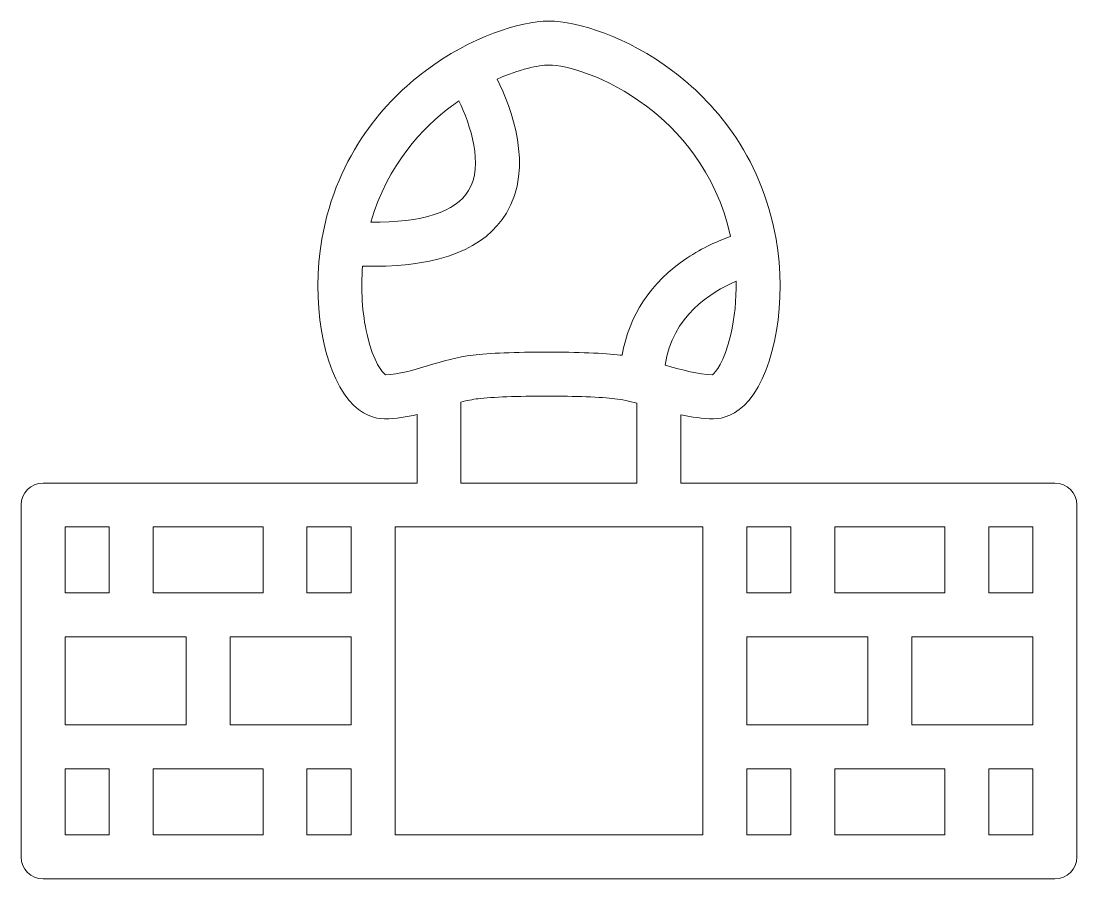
# Model space of a CAD drawing. Header units: millimetres. Extents: x -561 to 595, y -2347 to -7.
# Drawn here: x -422.1 to -266.9, y -2346.8 to -2220.7 of the extents above; entities that cross this region are included whole.
import ezdxf

# ---------------------------------------------------------------- set-up
doc = ezdxf.new("R2010")
doc.units = ezdxf.units.MM
doc.header["$MEASUREMENT"] = 0
doc.layers.add('Calque 1', color=7, linetype='Continuous', lineweight=0)

msp = doc.modelspace()

# ---------------------------------------------------------------- linework, layer by layer
at = {"layer": 'Calque 1'}
for points, knots in [([(-266.93, -2291.82), (-266.93, -2290.05), (-268.38, -2288.6), (-270.16, -2288.6), (-270.16, -2288.6), (-270.17, -2288.6), (-270.17, -2288.6), (-270.17, -2288.6), (-325.11, -2288.6), (-325.11, -2288.6), (-325.11, -2288.6), (-325.11, -2278.57), (-325.11, -2278.57), (-323.54, -2278.91), (-321.95, -2279.16), (-320.34, -2279.16), (-319, -2279.16), (-317, -2278.68), (-315.11, -2276.43), (-311.25, -2271.83), (-309.55, -2261.66), (-311.13, -2252.77), (-313.39, -2240.07), (-320.62, -2232.32), (-326.31, -2228.05), (-333.01, -2223), (-340.28, -2220.73), (-344.52, -2220.72), (-348.74, -2220.73), (-356, -2223), (-362.71, -2228.05), (-368.39, -2232.32), (-375.63, -2240.07), (-377.89, -2252.77), (-377.89, -2252.77), (-377.89, -2252.78), (-377.89, -2252.78), (-379.47, -2261.67), (-377.76, -2271.83), (-373.91, -2276.43), (-372.02, -2278.68), (-370.02, -2279.16), (-368.67, -2279.16), (-367.01, -2279.16), (-365.43, -2278.9), (-363.9, -2278.53), (-363.9, -2278.53), (-363.9, -2288.6), (-363.9, -2288.6), (-363.9, -2288.6), (-418.85, -2288.6), (-418.85, -2288.6), (-420.63, -2288.6), (-422.08, -2290.04), (-422.08, -2291.82), (-422.08, -2291.82), (-422.08, -2343.55), (-422.08, -2343.55), (-422.08, -2345.33), (-420.63, -2346.78), (-418.85, -2346.78), (-418.85, -2346.78), (-270.16, -2346.78), (-270.16, -2346.78), (-268.38, -2346.78), (-266.93, -2345.33), (-266.93, -2343.55), (-266.93, -2343.55), (-266.93, -2291.82), (-266.93, -2291.82)], [0, 0, 0, 0, 1, 1, 1, 2, 2, 2, 3, 3, 3, 4, 4, 4, 5, 5, 5, 6, 6, 6, 7, 7, 7, 8, 8, 8, 9, 9, 9, 10, 10, 10, 11, 11, 11, 12, 12, 12, 13, 13, 13, 14, 14, 14, 15, 15, 15, 16, 16, 16, 17, 17, 17, 18, 18, 18, 19, 19, 19, 20, 20, 20, 21, 21, 21, 22, 22, 22, 23, 23, 23, 23]), ([(-368.53, -2272.69), (-368.95, -2272.41), (-370.29, -2270.89), (-371.23, -2266.79), (-371.23, -2266.79), (-371.24, -2266.79), (-371.24, -2266.79), (-371.96, -2263.65), (-372.18, -2260.1), (-371.89, -2256.71), (-371.35, -2256.73), (-370.82, -2256.74), (-370.31, -2256.74), (-360.46, -2256.74), (-353.9, -2254.13), (-350.77, -2248.95), (-346.69, -2242.18), (-350.07, -2233.36), (-352.11, -2229.24), (-348.84, -2227.79), (-346.06, -2227.19), (-344.52, -2227.18), (-341.98, -2227.19), (-336.06, -2228.8), (-330.19, -2233.21), (-325.67, -2236.61), (-319.98, -2242.64), (-317.81, -2252.36), (-319.58, -2252.99), (-321.92, -2254), (-324.25, -2255.56), (-329.53, -2259.09), (-332.77, -2263.98), (-333.75, -2269.83), (-333.85, -2269.82), (-333.95, -2269.8), (-334.05, -2269.79), (-336.34, -2269.52), (-340.38, -2269.36), (-344.86, -2269.36), (-349.34, -2269.36), (-353.38, -2269.52), (-355.67, -2269.79), (-358, -2270.07), (-360.14, -2270.72), (-362.21, -2271.34), (-364.45, -2272.02), (-366.56, -2272.66), (-368.53, -2272.69)], [0, 0, 0, 0, 1, 1, 1, 2, 2, 2, 3, 3, 3, 4, 4, 4, 5, 5, 5, 6, 6, 6, 7, 7, 7, 8, 8, 8, 9, 9, 9, 10, 10, 10, 11, 11, 11, 12, 12, 12, 13, 13, 13, 14, 14, 14, 15, 15, 15, 16, 16, 16, 16]), ([(-358.83, -2233.21), (-358.83, -2233.21), (-358.83, -2233.21), (-358.83, -2233.21), (-358.47, -2232.94), (-358.1, -2232.68), (-357.74, -2232.42), (-356.06, -2235.92), (-354.07, -2241.89), (-356.31, -2245.61), (-358.21, -2248.75), (-363.14, -2250.34), (-370.68, -2250.27), (-368.21, -2241.76), (-363.01, -2236.36), (-358.83, -2233.21)], [0, 0, 0, 0, 1, 1, 1, 2, 2, 2, 3, 3, 3, 4, 4, 4, 5, 5, 5, 5]), ([(-317.78, -2266.78), (-317.78, -2266.78), (-317.78, -2266.79), (-317.78, -2266.79), (-318.73, -2270.89), (-320.07, -2272.41), (-320.49, -2272.69), (-322.53, -2272.66), (-324.88, -2272), (-327.37, -2271.3), (-327.39, -2271.29), (-327.41, -2271.29), (-327.43, -2271.28), (-326.37, -2264.09), (-320.79, -2260.55), (-317.01, -2258.96), (-316.96, -2261.64), (-317.22, -2264.34), (-317.78, -2266.78)], [0, 0, 0, 0, 1, 1, 1, 2, 2, 2, 3, 3, 3, 4, 4, 4, 5, 5, 5, 6, 6, 6, 6]), ([(-331.58, -2276.85), (-331.58, -2276.85), (-331.58, -2288.6), (-331.58, -2288.6), (-331.58, -2288.6), (-357.44, -2288.6), (-357.44, -2288.6), (-357.44, -2288.6), (-357.44, -2276.7), (-357.44, -2276.7), (-357.44, -2276.7), (-357.44, -2276.7), (-357.44, -2276.7), (-356.58, -2276.48), (-355.74, -2276.31), (-354.91, -2276.21), (-352.89, -2275.97), (-349.04, -2275.82), (-344.86, -2275.82), (-340.68, -2275.82), (-336.82, -2275.97), (-334.81, -2276.21), (-333.78, -2276.33), (-332.7, -2276.57), (-331.58, -2276.85)], [0, 0, 0, 0, 1, 1, 1, 2, 2, 2, 3, 3, 3, 4, 4, 4, 5, 5, 5, 6, 6, 6, 7, 7, 7, 8, 8, 8, 8]), ([(-415.62, -2295.06), (-415.62, -2295.06), (-409.15, -2295.06), (-409.15, -2295.06), (-409.15, -2295.06), (-409.15, -2304.76), (-409.15, -2304.76), (-409.15, -2304.76), (-415.62, -2304.76), (-415.62, -2304.76), (-415.62, -2304.76), (-415.62, -2295.06), (-415.62, -2295.06)], [0, 0, 0, 0, 1, 1, 1, 2, 2, 2, 3, 3, 3, 4, 4, 4, 4]), ([(-402.69, -2295.06), (-402.69, -2295.06), (-386.53, -2295.06), (-386.53, -2295.06), (-386.53, -2295.06), (-386.53, -2304.76), (-386.53, -2304.76), (-386.53, -2304.76), (-402.69, -2304.76), (-402.69, -2304.76), (-402.69, -2304.76), (-402.69, -2295.06), (-402.69, -2295.06)], [0, 0, 0, 0, 1, 1, 1, 2, 2, 2, 3, 3, 3, 4, 4, 4, 4]), ([(-373.6, -2304.76), (-373.6, -2304.76), (-380.07, -2304.76), (-380.07, -2304.76), (-380.07, -2304.76), (-380.07, -2295.06), (-380.07, -2295.06), (-380.07, -2295.06), (-373.6, -2295.06), (-373.6, -2295.06), (-373.6, -2295.06), (-373.6, -2304.76), (-373.6, -2304.76)], [0, 0, 0, 0, 1, 1, 1, 2, 2, 2, 3, 3, 3, 4, 4, 4, 4]), ([(-321.88, -2340.31), (-321.88, -2340.31), (-367.13, -2340.31), (-367.13, -2340.31), (-367.13, -2340.31), (-367.13, -2295.06), (-367.13, -2295.06), (-367.13, -2295.06), (-321.88, -2295.06), (-321.88, -2295.06), (-321.88, -2295.06), (-321.88, -2340.31), (-321.88, -2340.31)], [0, 0, 0, 0, 1, 1, 1, 2, 2, 2, 3, 3, 3, 4, 4, 4, 4]), ([(-315.42, -2295.06), (-315.42, -2295.06), (-308.96, -2295.06), (-308.96, -2295.06), (-308.96, -2295.06), (-308.96, -2304.76), (-308.96, -2304.76), (-308.96, -2304.76), (-315.42, -2304.76), (-315.42, -2304.76), (-315.42, -2304.76), (-315.42, -2295.06), (-315.42, -2295.06)], [0, 0, 0, 0, 1, 1, 1, 2, 2, 2, 3, 3, 3, 4, 4, 4, 4]), ([(-302.49, -2295.06), (-302.49, -2295.06), (-286.33, -2295.06), (-286.33, -2295.06), (-286.33, -2295.06), (-286.33, -2304.76), (-286.33, -2304.76), (-286.33, -2304.76), (-302.49, -2304.76), (-302.49, -2304.76), (-302.49, -2304.76), (-302.49, -2295.06), (-302.49, -2295.06)], [0, 0, 0, 0, 1, 1, 1, 2, 2, 2, 3, 3, 3, 4, 4, 4, 4]), ([(-279.86, -2295.06), (-279.86, -2295.06), (-273.4, -2295.06), (-273.4, -2295.06), (-273.4, -2295.06), (-273.4, -2304.76), (-273.4, -2304.76), (-273.4, -2304.76), (-279.86, -2304.76), (-279.86, -2304.76), (-279.86, -2304.76), (-279.86, -2295.06), (-279.86, -2295.06)], [0, 0, 0, 0, 1, 1, 1, 2, 2, 2, 3, 3, 3, 4, 4, 4, 4]), ([(-415.62, -2311.22), (-415.62, -2311.22), (-397.84, -2311.22), (-397.84, -2311.22), (-397.84, -2311.22), (-397.84, -2324.15), (-397.84, -2324.15), (-397.84, -2324.15), (-415.62, -2324.15), (-415.62, -2324.15), (-415.62, -2324.15), (-415.62, -2311.22), (-415.62, -2311.22)], [0, 0, 0, 0, 1, 1, 1, 2, 2, 2, 3, 3, 3, 4, 4, 4, 4]), ([(-373.6, -2324.15), (-373.6, -2324.15), (-391.38, -2324.15), (-391.38, -2324.15), (-391.38, -2324.15), (-391.38, -2311.22), (-391.38, -2311.22), (-391.38, -2311.22), (-373.6, -2311.22), (-373.6, -2311.22), (-373.6, -2311.22), (-373.6, -2324.15), (-373.6, -2324.15)], [0, 0, 0, 0, 1, 1, 1, 2, 2, 2, 3, 3, 3, 4, 4, 4, 4]), ([(-315.42, -2311.22), (-315.42, -2311.22), (-297.64, -2311.22), (-297.64, -2311.22), (-297.64, -2311.22), (-297.64, -2324.15), (-297.64, -2324.15), (-297.64, -2324.15), (-315.42, -2324.15), (-315.42, -2324.15), (-315.42, -2324.15), (-315.42, -2311.22), (-315.42, -2311.22)], [0, 0, 0, 0, 1, 1, 1, 2, 2, 2, 3, 3, 3, 4, 4, 4, 4]), ([(-273.4, -2311.22), (-273.4, -2311.22), (-273.4, -2324.15), (-273.4, -2324.15), (-273.4, -2324.15), (-291.17, -2324.15), (-291.17, -2324.15), (-291.17, -2324.15), (-291.17, -2311.22), (-291.17, -2311.22), (-291.17, -2311.22), (-273.4, -2311.22), (-273.4, -2311.22)], [0, 0, 0, 0, 1, 1, 1, 2, 2, 2, 3, 3, 3, 4, 4, 4, 4]), ([(-409.16, -2340.31), (-409.16, -2340.31), (-415.62, -2340.31), (-415.62, -2340.31), (-415.62, -2340.31), (-415.62, -2330.61), (-415.62, -2330.61), (-415.62, -2330.61), (-409.16, -2330.61), (-409.16, -2330.61), (-409.16, -2330.61), (-409.16, -2340.31), (-409.16, -2340.31)], [0, 0, 0, 0, 1, 1, 1, 2, 2, 2, 3, 3, 3, 4, 4, 4, 4]), ([(-386.53, -2340.31), (-386.53, -2340.31), (-402.69, -2340.31), (-402.69, -2340.31), (-402.69, -2340.31), (-402.69, -2330.61), (-402.69, -2330.61), (-402.69, -2330.61), (-386.53, -2330.61), (-386.53, -2330.61), (-386.53, -2330.61), (-386.53, -2340.31), (-386.53, -2340.31)], [0, 0, 0, 0, 1, 1, 1, 2, 2, 2, 3, 3, 3, 4, 4, 4, 4]), ([(-373.6, -2340.31), (-373.6, -2340.31), (-380.07, -2340.31), (-380.07, -2340.31), (-380.07, -2340.31), (-380.07, -2330.61), (-380.07, -2330.61), (-380.07, -2330.61), (-373.6, -2330.61), (-373.6, -2330.61), (-373.6, -2330.61), (-373.6, -2340.31), (-373.6, -2340.31)], [0, 0, 0, 0, 1, 1, 1, 2, 2, 2, 3, 3, 3, 4, 4, 4, 4]), ([(-308.95, -2340.31), (-308.95, -2340.31), (-315.42, -2340.31), (-315.42, -2340.31), (-315.42, -2340.31), (-315.42, -2330.61), (-315.42, -2330.61), (-315.42, -2330.61), (-308.95, -2330.61), (-308.95, -2330.61), (-308.95, -2330.61), (-308.95, -2340.31), (-308.95, -2340.31)], [0, 0, 0, 0, 1, 1, 1, 2, 2, 2, 3, 3, 3, 4, 4, 4, 4]), ([(-286.33, -2340.31), (-286.33, -2340.31), (-302.49, -2340.31), (-302.49, -2340.31), (-302.49, -2340.31), (-302.49, -2330.61), (-302.49, -2330.61), (-302.49, -2330.61), (-286.33, -2330.61), (-286.33, -2330.61), (-286.33, -2330.61), (-286.33, -2340.31), (-286.33, -2340.31)], [0, 0, 0, 0, 1, 1, 1, 2, 2, 2, 3, 3, 3, 4, 4, 4, 4]), ([(-273.4, -2340.31), (-273.4, -2340.31), (-279.86, -2340.31), (-279.86, -2340.31), (-279.86, -2340.31), (-279.86, -2330.61), (-279.86, -2330.61), (-279.86, -2330.61), (-273.4, -2330.61), (-273.4, -2330.61), (-273.4, -2330.61), (-273.4, -2340.31), (-273.4, -2340.31)], [0, 0, 0, 0, 1, 1, 1, 2, 2, 2, 3, 3, 3, 4, 4, 4, 4])]:
    msp.add_open_spline(points, degree=3, knots=knots, dxfattribs=at)

doc.saveas('drawing.dxf')
